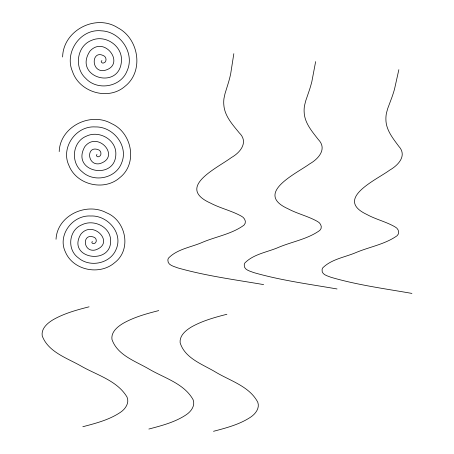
<?xml version="1.0" encoding="UTF-8"?>
<svg xmlns="http://www.w3.org/2000/svg" width="454" height="454" viewBox="0 0 454 454"><rect width="100%" height="100%" fill="white"/><g stroke="black" fill="none" stroke-linecap="round" stroke-linejoin="round"><path stroke-width="0.68" d="M62.635 56.994C63.032 30.497 95.743 13.461 117.847 27.808C138.816 38.607 144.224 71.193 125.043 86.283C108.324 101.026 79.297 92.298 72.447 71.391C64.122 52.409 80.477 28.335 101.509 30.844C120.537 31.553 135.235 53.515 126.984 71.108C120.633 87.293 97.156 91.038 85.641 78.275C74.076 67.828 76.527 45.911 91.748 40.292C104.851 34.504 121.445 45.15 121.496 59.508C121.229 91.43 72.419 77.748 89.903 51.2C104.783 34.572 126.984 65.734 103.779 70.625C90.142 71.942 91.663 48.186 104.664 56.319C106.752 58.123 106.542 62.476 103.472 63.027C102.11 63.679 100.09 61.137 101.906 60.677M59.207 151.596C60.002 126.706 90.533 111.48 111.599 123.63C131.938 132.619 137.993 163.338 119.884 177.576C104.278 191.543 76.454 185.016 68.912 165.415C60.501 147.743 75.892 125.576 95.323 126.933C113.125 126.394 128.885 145.91 121.615 162.952C115.935 178.456 93.938 182.917 82.14 171.731C70.432 162.646 72.192 141.847 86.351 136.183C98.24 130.315 114.646 138.549 115.793 152.067C117.705 181.583 69.837 172.792 84.841 146.619C97.678 130.19 121.547 156.999 99.681 163.69C86.68 166.198 85.971 143.958 99.233 150.126C101.509 151.585 101.741 155.801 98.841 156.658C97.542 157.538 95.141 155.12 97.014 154.57M56.035 239.258C57.159 215.537 86.385 201.945 106.474 212.767C125.985 220.542 132.023 249.643 114.578 262.735C99.676 275.663 73.156 270.493 65.404 251.981C57.176 235.132 72.668 214.804 90.794 216.002C107.405 215.128 123.289 232.919 116.218 249.138C110.487 263.757 89.71 267.9 78.167 257.702C66.738 249.428 68.758 229.752 82.163 224.679C93.314 219.22 109.249 226.188 110.577 239.099C112.955 266.254 66.131 258.888 80.727 234.372C92.769 218.998 116.258 243.463 95.068 250.052C82.39 252.549 81.964 231.659 94.693 237.538C96.906 238.906 96.918 242.935 94.12 243.565C92.866 244.286 90.709 242.124 92.474 241.619M233.827 53.691L230.666 73.9A138.044 131.932 51.7 0 1 228.561 82.208L224.98 93.774L223.975 98.478A28.829 28.057 -50.6 0 0 223.805 104.675C224.497 115.946 232.516 124.521 239.235 132.84C248.803 141.96 240.467 152.482 231.432 157.515C217.012 168.247 175.323 187.377 210.667 203.176C220.485 208.318 231.517 210.713 241.216 216.076C244.564 217.568 247.107 222.205 243.968 225.173C231.881 234.009 216.337 236.5 202.711 242.209C191.395 247.243 177.327 248.923 168.462 258.144A5.374 4.988 -5.6 0 0 167.867 260.165C167.549 265.301 174.16 266.402 177.758 267.9C205.838 275.89 234.911 279.681 263.632 284.607M315.638 61.625L311.875 81.499A133.516 130.883 78.7 0 1 309.537 89.671L305.65 101.055L304.515 105.68A28.772 27.019 -50 0 0 304.14 111.78C304.401 122.733 311.938 131.285 318.271 139.486C327.425 148.747 318.577 158.86 309.815 163.781C296.07 173.774 253.848 193.342 287.989 208.761C297.432 213.823 308.101 216.155 317.42 221.444C320.734 222.954 322.925 227.596 319.809 230.399C307.778 239.076 292.416 241.59 278.904 247.214C267.644 252.18 253.78 253.899 244.888 262.945A5.295 4.88 -17.8 0 0 244.229 264.932C243.719 269.931 250.171 271.106 253.638 272.553C280.895 280.424 309.146 284.13 337.044 288.965M398.85 69.689L394.498 89.228A131.972 126.882 -65 0 1 391.933 97.264L387.744 108.461L386.473 113.012A28.71 25.991 -49.5 0 0 385.9 119.01C385.747 129.64 392.789 138.158 398.737 146.245C407.454 155.648 398.147 165.347 389.646 170.159C376.536 179.858 333.724 198.863 366.775 214.447C375.833 219.43 386.144 221.705 395.076 226.915C398.362 228.447 400.184 233.078 397.097 235.728C385.128 244.241 369.959 246.777 356.56 252.316C345.369 257.208 331.704 258.967 322.783 267.832A5.244 4.739 -26.9 0 0 322.073 269.795C321.364 274.647 327.657 275.907 331 277.292C357.423 285.05 384.85 288.67 411.92 293.415M82.832 426.732C95.873 423.276 109.374 419.859 120.668 412.164C125.435 408.941 129.583 402.925 127.024 397.051C117.251 380.605 96.889 375.123 81.158 366.1C67.254 358.093 48.379 352.236 42.245 335.96C40.974 328.571 47.534 323.044 53.214 319.667C64.326 313.351 76.771 309.946 89.08 306.819M148.867 429.041C161.8 425.614 175.17 422.203 186.407 414.633C191.14 411.438 195.43 405.609 193.103 399.696C184.074 383.477 164.24 378.023 149.128 369.136C135.774 361.259 117.387 355.38 111.951 339.382C110.963 332.01 117.546 326.664 123.21 323.299C134.236 317.079 146.557 313.691 158.747 310.593M213.522 431.3C226.353 427.906 239.593 424.496 250.773 417.044C255.466 413.883 259.887 408.237 257.798 402.284C249.479 386.297 230.155 380.861 215.639 372.104C202.807 364.363 184.897 358.45 180.136 342.736C179.421 335.387 186.015 330.2 191.667 326.846C202.609 320.728 214.799 317.357 226.875 314.281"/></g></svg>
